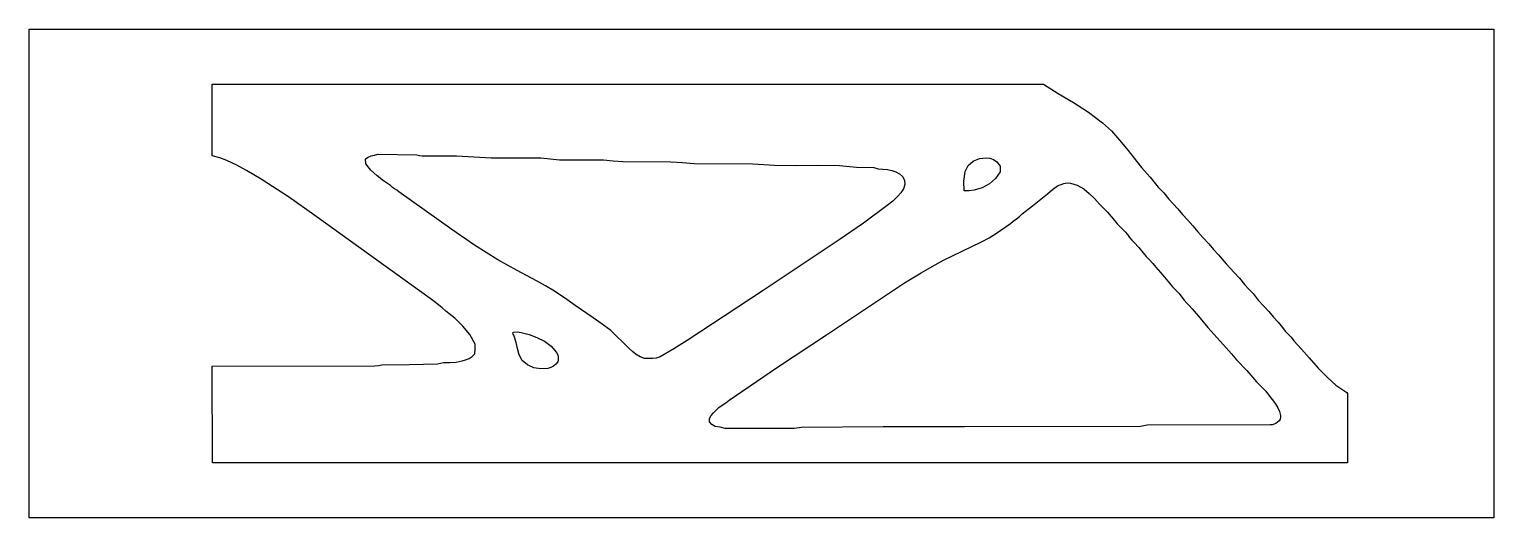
# Model space of a CAD drawing. Extents: x 0 to 20.8, y 0 to 6.9.
import ezdxf

# ---------------------------------------------------------------- set-up
doc = ezdxf.new("R2010")
doc.units = 0
doc.layers.get('0').update_dxf_attribs({"linetype": 'CONTINUOUS'})

msp = doc.modelspace()

# ---------------------------------------------------------------- linework, layer by layer
at = {"color": 7}
for points in [[(0, 6.94444), (20.8333, 6.94444), (20.8333, 0), (0, 0), (0, 6.94444)], [(4.78168, 5.10124), (4.82081, 5.12776), (4.86518, 5.14399), (4.91174, 5.15565), (4.95763, 5.16818), (5.51237, 5.15864), (5.54975, 5.14979), (5.58778, 5.14388), (6.079, 5.14301), (6.5689, 5.11833), (7.2786, 5.11654), (7.40961, 5.10032), (7.54113, 5.09011), (8.16683, 5.08919), (8.3055, 5.07547), (8.44417, 5.0625), (9.125, 5.06142), (9.2915, 5.04824), (9.45806, 5.03489), (10.2925, 5.03331), (10.5999, 5.01351), (10.9082, 5.0095), (11.2168, 5.01069), (11.5251, 5.00624), (11.7679, 4.98247), (12.0126, 4.97792), (12.076, 4.95925), (12.1418, 4.95562), (12.2076, 4.95247), (12.2708, 4.93528), (12.327, 4.91797), (12.3798, 4.89057), (12.4234, 4.85172), (12.4519, 4.80013), (12.4538, 4.73583), (12.4349, 4.67535), (12.4006, 4.62076), (12.3562, 4.57417), (12.2827, 4.50185), (12.2031, 4.43679), (11.8662, 4.1881), (11.52, 3.95193), (10.4416, 3.23118), (9.35781, 2.51904), (9.16786, 2.39914), (8.97331, 2.28765), (8.92042, 2.26867), (8.86464, 2.26303), (8.80778, 2.26421), (8.75151, 2.26568), (8.68972, 2.28851), (8.63238, 2.32101), (8.57981, 2.36117), (8.53233, 2.40707), (8.27289, 2.66211), (8.14828, 2.7539), (8.02138, 2.84224), (7.76807, 3.01764), (7.69721, 3.06575), (7.62999, 3.11833), (7.54926, 3.16672), (7.47194, 3.22097), (7.34451, 3.29628), (7.215, 3.36762), (6.93967, 3.51514), (6.66596, 3.66542), (6.33415, 3.87283), (6.01237, 4.09554), (5.25792, 4.63238), (5.22825, 4.65571), (5.19646, 4.67594), (5.16521, 4.69689), (5.13747, 4.72239), (5.04124, 4.78933), (4.94764, 4.86035), (4.86111, 4.93918), (4.78624, 5.02946), (4.78168, 5.10124)], [(13.3155, 4.92404), (13.357, 5.009), (13.4287, 5.07004), (13.5178, 5.10639), (13.6115, 5.11735), (13.6668, 5.11372), (13.7188, 5.0944), (13.7641, 5.06212), (13.7999, 5.01958), (13.8105, 4.99653), (13.8134, 4.97125), (13.812, 4.9451), (13.81, 4.9196), (13.747, 4.82124), (13.6584, 4.74599), (13.5536, 4.69233), (13.4418, 4.65864), (13.3715, 4.64654), (13.2999, 4.64735), (13.2963, 4.787), (13.3155, 4.92404)], [(14.7165, 4.75017), (14.7651, 4.76047), (14.8137, 4.75581), (14.8621, 4.74283), (14.9096, 4.72835), (14.9999, 4.67708), (15.0804, 4.61171), (15.1542, 4.5376), (15.2236, 4.46013), (15.3378, 4.34478), (15.4439, 4.22194), (15.4772, 4.17919), (15.5149, 4.14025), (15.5539, 4.10232), (15.591, 4.06267), (15.624, 4.02593), (15.6533, 3.98622), (15.6831, 3.94683), (15.7172, 3.91114), (15.7861, 3.8411), (15.8479, 3.76471), (15.89, 3.71283), (15.9368, 3.66488), (15.9832, 3.61675), (16.0247, 3.56418), (16.1242, 3.44937), (16.2226, 3.33388), (16.2651, 3.2831), (16.3113, 3.23529), (16.3567, 3.18696), (16.3971, 3.13433), (16.4303, 3.09136), (16.4681, 3.05219), (16.5064, 3.01357), (16.5414, 2.97194), (16.6554, 2.83789), (16.7676, 2.70236), (16.8974, 2.55931), (17.0251, 2.41444), (17.1007, 2.33008), (17.1729, 2.24251), (17.3215, 2.09233), (17.4606, 1.93332), (17.5228, 1.86361), (17.5893, 1.79779), (17.6421, 1.72601), (17.7007, 1.6589), (17.7319, 1.61083), (17.761, 1.56119), (17.785, 1.50922), (17.8011, 1.45415), (17.8015, 1.42529), (17.7936, 1.39914), (17.779, 1.37608), (17.759, 1.35645), (17.7351, 1.3406), (17.7086, 1.32899), (17.6811, 1.32199), (17.654, 1.31988), (15.9029, 1.31348), (15.8544, 1.30691), (15.8064, 1.29861), (13.3056, 1.29183), (12.1453, 1.29183), (10.9853, 1.28152), (10.8821, 1.27013), (10.7779, 1.27013), (9.90196, 1.27013), (9.82949, 1.28738), (9.75553, 1.29682), (9.71061, 1.32427), (9.67529, 1.36279), (9.67665, 1.41194), (9.69863, 1.45437), (9.73221, 1.49137), (9.76844, 1.52414), (9.81131, 1.56538), (9.8585, 1.60129), (9.90761, 1.63493), (9.95611, 1.66932), (10.6464, 2.13921), (11.3413, 2.60221), (12.4512, 3.33778), (12.5679, 3.41097), (12.6868, 3.47987), (12.844, 3.57368), (13.0055, 3.66026), (13.5478, 3.92361), (13.6547, 3.98161), (13.7599, 4.04335), (13.9567, 4.18306), (13.9989, 4.21783), (14.0432, 4.24994), (14.0867, 4.2831), (14.1264, 4.32096), (14.2701, 4.43338), (14.4125, 4.54764), (14.4837, 4.60596), (14.5543, 4.66601), (14.63, 4.7175), (14.7165, 4.75017)], [(6.88835, 2.63872), (6.94293, 2.64513), (6.99843, 2.63406), (7.05419, 2.61703), (7.10969, 2.60542), (7.22222, 2.56435), (7.32981, 2.51031), (7.42546, 2.43918), (7.50196, 2.34679), (7.5179, 2.317), (7.52414, 2.28413), (7.52399, 2.25), (7.52083, 2.21625), (7.49203, 2.1824), (7.4579, 2.15408), (7.41889, 2.1334), (7.37582, 2.1225), (7.27729, 2.11768), (7.17876, 2.13319), (7.08817, 2.17171), (7.01335, 2.23611), (6.97021, 2.31635), (6.94488, 2.40364), (6.92469, 2.49311), (6.89692, 2.57986), (6.89154, 2.59511), (6.88308, 2.61128), (6.87939, 2.62642), (6.88835, 2.63872)]]:
    msp.add_lwpolyline(points, close=True, dxfattribs=at)
at = {"color": 0}
msp.add_lwpolyline([(2.60389, 6.16336), (12.9861, 6.16336), (14.4261, 6.16249), (14.6389, 6.02957), (14.856, 5.90175), (15.0685, 5.76714), (15.2676, 5.61376), (15.3974, 5.50142), (15.5079, 5.36974), (15.631, 5.22168), (15.75, 5.07015), (15.825, 4.97851), (15.9017, 4.88835), (15.9442, 4.84381), (15.9821, 4.79531), (16.0199, 4.74658), (16.0621, 4.70156), (16.1392, 4.61871), (16.2106, 4.53054), (16.274, 4.46181), (16.3388, 4.39404), (16.4072, 4.30951), (16.48, 4.229), (16.5536, 4.1505), (16.6218, 4.06679), (16.7017, 3.9796), (16.7826, 3.89333), (16.8472, 3.81278), (16.9172, 3.73665), (17.0283, 3.61176), (17.1394, 3.48654), (17.2156, 3.40451), (17.2868, 3.31776), (17.3475, 3.25179), (17.4099, 3.18707), (17.4842, 3.09532), (17.5643, 3.00863), (17.6335, 2.93175), (17.6989, 2.8514), (17.7663, 2.77897), (17.8292, 2.70247), (17.8671, 2.65419), (17.9093, 2.6096), (17.9517, 2.56506), (17.99, 2.51693), (18.0976, 2.39469), (18.2079, 2.27474), (18.3364, 2.12733), (18.4743, 1.98833), (18.5869, 1.88411), (18.7151, 1.79943), (18.7281, 1.78944), (18.7414, 1.77897), (18.7511, 1.76633), (18.7535, 1.74983), (18.7535, 0.78098), (2.60444, 0.78071), (2.604, 2.1536), (4.91764, 2.15767), (4.96653, 2.16194), (5.01443, 2.17333), (5.41049, 2.18056), (5.80653, 2.18544), (5.89242, 2.20725), (5.98188, 2.20817), (6.07113, 2.20947), (6.15625, 2.23236), (6.2079, 2.24235), (6.25771, 2.2615), (6.30203, 2.29047), (6.33708, 2.32986), (6.34397, 2.39919), (6.34082, 2.46903), (6.26958, 2.60661), (6.16569, 2.72194), (6.05171, 2.83746), (5.92503, 2.9375), (5.87565, 2.98568), (5.82124, 3.02724), (5.76133, 3.07232), (5.70182, 3.11789), (4.06304, 4.29497), (3.68608, 4.56201), (3.29764, 4.81142), (3.19374, 4.87358), (3.08974, 4.93554), (2.95225, 5.01074), (2.81142, 5.07958), (2.70919, 5.11903), (2.60335, 5.146), (2.60389, 6.16336)], close=True, dxfattribs=at)

doc.saveas('drawing.dxf')
